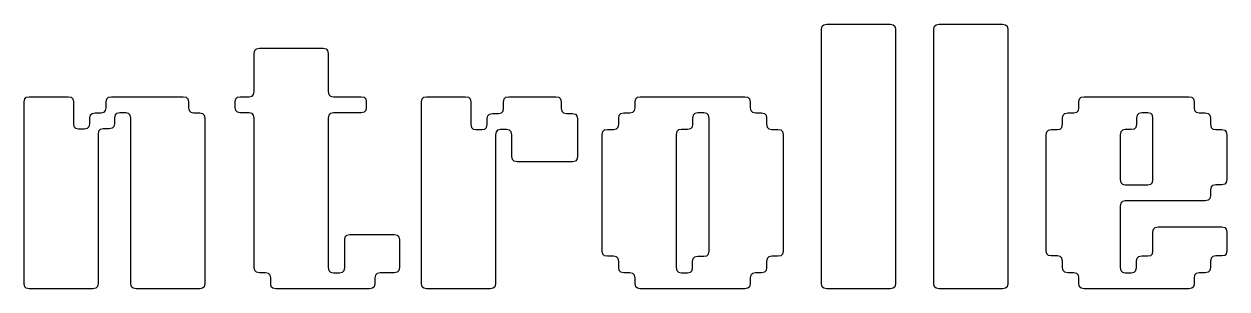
# Model space of a CAD drawing. Header units: millimetres. Extents: x 60 to 220, y -152 to -53.
# Drawn here: x 138.38 to 144.53, y -114.61 to -113.26 of the extents above; entities that cross this region are included whole.
import ezdxf

# ---------------------------------------------------------------- set-up
doc = ezdxf.new("R2010")
doc.units = ezdxf.units.MM
doc.layers.add('F.Silkscreen', color=41, linetype='CONTINUOUS', true_color=0xf2eda1)

msp = doc.modelspace()

# ---------------------------------------------------------------- linework, layer by layer
at = {"layer": 'F.Silkscreen', "linetype": 'CONTINUOUS'}
for p, q in [((142.45927, -113.269025), (142.467637, -113.260659)), ((142.467637, -113.260659), (142.482716, -113.257543)), ((142.482716, -113.257543), (142.807314, -113.257543)), ((142.807314, -113.257543), (142.822393, -113.260659)), ((142.822393, -113.260659), (142.83076, -113.269025)), ((143.032752, -113.269025), (143.041119, -113.260659)), ((143.041119, -113.260659), (143.056198, -113.257543)), ((143.056198, -113.257543), (143.380797, -113.257543)), ((143.380797, -113.257543), (143.395875, -113.260659)), ((143.395875, -113.260659), (143.404242, -113.269025)), ((142.456154, -113.284104), (142.45927, -113.269025)), ((142.456154, -114.582438), (142.456154, -113.284104)), ((142.83076, -113.269025), (142.833876, -113.284104)), ((142.833876, -113.284104), (142.833876, -114.582438)), ((143.029636, -113.284104), (143.032752, -113.269025)), ((143.029636, -114.582438), (143.029636, -113.284104)), ((143.404242, -113.269025), (143.407358, -113.284104)), ((143.407358, -113.284104), (143.407358, -114.582438)), ((139.562797, -113.391961), (139.571167, -113.383578)), ((139.571167, -113.383578), (139.58624, -113.380458)), ((139.58624, -113.380458), (139.9109, -113.380458)), ((139.9109, -113.380458), (139.925973, -113.383578)), ((139.925973, -113.383578), (139.934342, -113.391961)), ((139.559678, -113.40708), (139.562797, -113.391961)), ((139.559678, -113.601498), (139.559678, -113.40708)), ((139.934342, -113.391961), (139.937461, -113.40708)), ((139.937461, -113.40708), (139.937461, -113.601498)), ((138.387256, -113.639623), (138.395626, -113.63124)), ((138.395626, -113.63124), (138.410699, -113.62812)), ((138.410699, -113.62812), (138.60939, -113.62812)), ((138.60939, -113.62812), (138.624522, -113.631198)), ((138.624522, -113.631198), (138.632863, -113.639417)), ((138.806896, -113.639417), (138.815238, -113.631198)), ((138.815238, -113.631198), (138.830369, -113.62812)), ((138.830369, -113.62812), (139.196978, -113.62812)), ((139.196978, -113.62812), (139.212109, -113.631198)), ((139.212109, -113.631198), (139.220451, -113.639417)), ((139.464851, -113.639567), (139.473229, -113.631231)), ((139.473229, -113.631231), (139.488359, -113.62812)), ((139.488359, -113.62812), (139.533117, -113.62812)), ((139.533117, -113.62812), (139.54819, -113.625)), ((139.54819, -113.625), (139.556559, -113.616617)), ((139.556559, -113.616617), (139.559678, -113.601498)), ((139.937461, -113.601498), (139.94058, -113.616617)), ((139.94058, -113.616617), (139.948949, -113.625)), ((139.948949, -113.625), (139.964022, -113.62812)), ((139.964022, -113.62812), (140.105317, -113.62812)), ((140.105317, -113.62812), (140.120407, -113.631228)), ((140.120407, -113.631228), (140.128768, -113.639562)), ((140.416426, -113.639623), (140.424795, -113.63124)), ((140.424795, -113.63124), (140.439868, -113.62812)), ((140.439868, -113.62812), (140.63856, -113.62812)), ((140.63856, -113.62812), (140.653633, -113.63124)), ((140.653633, -113.63124), (140.662003, -113.639623)), ((140.836126, -113.639829), (140.844523, -113.631281)), ((140.844523, -113.631281), (140.859539, -113.62812)), ((140.859539, -113.62812), (141.10024, -113.62812)), ((141.10024, -113.62812), (141.115256, -113.631281)), ((141.115256, -113.631281), (141.123653, -113.639829)), ((141.50749, -113.639417), (141.515831, -113.631198)), ((141.515831, -113.631198), (141.530962, -113.62812)), ((141.530962, -113.62812), (142.065427, -113.62812)), ((142.065427, -113.62812), (142.080558, -113.631198)), ((142.080558, -113.631198), (142.0889, -113.639417)), ((143.774067, -113.639422), (143.782425, -113.631201)), ((143.782425, -113.631201), (143.797597, -113.62812)), ((143.797597, -113.62812), (144.332, -113.62812)), ((144.332, -113.62812), (144.347132, -113.631198)), ((144.347132, -113.631198), (144.355473, -113.639417)), ((138.384137, -113.654743), (138.387256, -113.639623)), ((138.384137, -114.582377), (138.384137, -113.654743)), ((138.632863, -113.639417), (138.635952, -113.654132)), ((138.635952, -113.654132), (138.635952, -113.76624)), ((138.800719, -113.698889), (138.803808, -113.684174)), ((138.803808, -113.654132), (138.806896, -113.639417)), ((138.803808, -113.684174), (138.803808, -113.654132)), ((139.220451, -113.639417), (139.223539, -113.654132)), ((139.223539, -113.654132), (139.223539, -113.684174)), ((139.223539, -113.684174), (139.226632, -113.698884)), ((139.461737, -113.65456), (139.464851, -113.639567)), ((139.461737, -113.683747), (139.461737, -113.65456)), ((139.464851, -113.698739), (139.461737, -113.683747)), ((140.128768, -113.639562), (140.131878, -113.65456)), ((140.131878, -113.683747), (140.128768, -113.698745)), ((140.131878, -113.65456), (140.131878, -113.683747)), ((140.413307, -113.654743), (140.416426, -113.639623)), ((140.413307, -114.582377), (140.413307, -113.654743)), ((140.662003, -113.639623), (140.665121, -113.654743)), ((140.665121, -113.654743), (140.665121, -113.769537)), ((140.829829, -113.702385), (140.832977, -113.686861)), ((140.832977, -113.655353), (140.836126, -113.639829)), ((140.832977, -113.686861), (140.832977, -113.655353)), ((141.123653, -113.639829), (141.126801, -113.655353)), ((141.126801, -113.655353), (141.126801, -113.686861)), ((141.126801, -113.686861), (141.12995, -113.702385)), ((141.501312, -113.698889), (141.504401, -113.684174)), ((141.504401, -113.654132), (141.50749, -113.639417)), ((141.504401, -113.684174), (141.504401, -113.654132)), ((142.0889, -113.639417), (142.091988, -113.654132)), ((142.091988, -113.654132), (142.091988, -113.684174)), ((142.091988, -113.684174), (142.095081, -113.698884)), ((143.767886, -113.698889), (143.770975, -113.684174)), ((143.770975, -113.654132), (143.774067, -113.639422)), ((143.770975, -113.684174), (143.770975, -113.654132)), ((144.355473, -113.639417), (144.358562, -113.654132)), ((144.358562, -113.654132), (144.358562, -113.684174)), ((144.358562, -113.684174), (144.361654, -113.698884)), ((138.71991, -113.736198), (138.722999, -113.721482)), ((138.71991, -113.76624), (138.71991, -113.736198)), ((138.722999, -113.721482), (138.731341, -113.713264)), ((138.731341, -113.713264), (138.746472, -113.710186)), ((138.746472, -113.710186), (138.777246, -113.710186)), ((138.777246, -113.710186), (138.792378, -113.707108)), ((138.792378, -113.707108), (138.800719, -113.698889)), ((138.848906, -113.721482), (138.845818, -113.736198)), ((138.845818, -113.736198), (138.845818, -113.76624)), ((138.857248, -113.713264), (138.848906, -113.721482)), ((138.872379, -113.710186), (138.857248, -113.713264)), ((138.903215, -113.710186), (138.872379, -113.710186)), ((138.918282, -113.71331), (138.903215, -113.710186)), ((138.926654, -113.72171), (138.918282, -113.71331)), ((138.929776, -113.736869), (138.926654, -113.72171)), ((138.929776, -114.582316), (138.929776, -113.736869)), ((139.226632, -113.698884), (139.23499, -113.707105)), ((139.23499, -113.707105), (139.250162, -113.710186)), ((139.250162, -113.710186), (139.280936, -113.710186)), ((139.280936, -113.710186), (139.296003, -113.71331)), ((139.296003, -113.71331), (139.304376, -113.72171)), ((139.304376, -113.72171), (139.307498, -113.736869)), ((139.307498, -113.736869), (139.307498, -114.582316)), ((139.473229, -113.707075), (139.464851, -113.698739)), ((139.488359, -113.710186), (139.473229, -113.707075)), ((139.533117, -113.710186), (139.488359, -113.710186)), ((139.548184, -113.71331), (139.533117, -113.710186)), ((139.556556, -113.72171), (139.548184, -113.71331)), ((139.559678, -113.736869), (139.556556, -113.72171)), ((139.559678, -114.50025), (139.559678, -113.736869)), ((139.940583, -113.72171), (139.937461, -113.736869)), ((139.937461, -113.736869), (139.937461, -114.50025)), ((139.948955, -113.71331), (139.940583, -113.72171)), ((139.964022, -113.710186), (139.948955, -113.71331)), ((140.105317, -113.710186), (139.964022, -113.710186)), ((140.120407, -113.707078), (140.105317, -113.710186)), ((140.128768, -113.698745), (140.120407, -113.707078)), ((140.74908, -113.740106), (140.752169, -113.72539)), ((140.74908, -113.770147), (140.74908, -113.740106)), ((140.752169, -113.72539), (140.76051, -113.717172)), ((140.76051, -113.717172), (140.775641, -113.714094)), ((140.775641, -113.714094), (140.806416, -113.714094)), ((140.806416, -113.714094), (140.821432, -113.710932)), ((140.821432, -113.710932), (140.829829, -113.702385)), ((141.12995, -113.702385), (141.138347, -113.710932)), ((141.138347, -113.710932), (141.153363, -113.714094)), ((141.153363, -113.714094), (141.184199, -113.714094)), ((141.184199, -113.714094), (141.199277, -113.71721)), ((141.199277, -113.71721), (141.207644, -113.725576)), ((141.207644, -113.725576), (141.21076, -113.740655)), ((141.21076, -113.740655), (141.21076, -113.933729)), ((141.420504, -113.73693), (141.423628, -113.72173)), ((141.420504, -113.767949), (141.420504, -113.73693)), ((141.423628, -113.72173), (141.432003, -113.713314)), ((141.432003, -113.713314), (141.447065, -113.710186)), ((141.447065, -113.710186), (141.47784, -113.710186)), ((141.47784, -113.710186), (141.492971, -113.707108)), ((141.492971, -113.707108), (141.501312, -113.698889)), ((141.80135, -113.72173), (141.798225, -113.73693)), ((141.798225, -113.73693), (141.798225, -113.767949)), ((141.809725, -113.713314), (141.80135, -113.72173)), ((141.824786, -113.710186), (141.809725, -113.713314)), ((141.855622, -113.710186), (141.824786, -113.710186)), ((141.870684, -113.713314), (141.855622, -113.710186)), ((141.879059, -113.72173), (141.870684, -113.713314)), ((141.882184, -113.73693), (141.879059, -113.72173)), ((141.882184, -114.415681), (141.882184, -113.73693)), ((142.095081, -113.698884), (142.103439, -113.707105)), ((142.103439, -113.707105), (142.118611, -113.710186)), ((142.118611, -113.710186), (142.149385, -113.710186)), ((142.149385, -113.710186), (142.164447, -113.713314)), ((142.164447, -113.713314), (142.172822, -113.72173)), ((142.172822, -113.72173), (142.175947, -113.73693)), ((142.175947, -113.73693), (142.175947, -113.767949)), ((143.687077, -113.737419), (143.690226, -113.721895)), ((143.687077, -113.768926), (143.687077, -113.737419)), ((143.690226, -113.721895), (143.698623, -113.713347)), ((143.698623, -113.713347), (143.713639, -113.710186)), ((143.713639, -113.710186), (143.744413, -113.710186)), ((143.744413, -113.710186), (143.759544, -113.707108)), ((143.759544, -113.707108), (143.767886, -113.698889)), ((144.067947, -113.721895), (144.064799, -113.737419)), ((144.064799, -113.737419), (144.064799, -113.768926)), ((144.076344, -113.713347), (144.067947, -113.721895)), ((144.09136, -113.710186), (144.076344, -113.713347)), ((144.122196, -113.710186), (144.09136, -113.710186)), ((144.137246, -113.713322), (144.122196, -113.710186)), ((144.145626, -113.721771), (144.137246, -113.713322)), ((144.148757, -113.737053), (144.145626, -113.721771)), ((144.148757, -114.05066), (144.148757, -113.737053)), ((144.361654, -113.698884), (144.370012, -113.707105)), ((144.370012, -113.707105), (144.385184, -113.710186)), ((144.385184, -113.710186), (144.415959, -113.710186)), ((144.415959, -113.710186), (144.430975, -113.713347)), ((144.430975, -113.713347), (144.439372, -113.721895)), ((144.439372, -113.721895), (144.44252, -113.737419)), ((144.44252, -113.737419), (144.44252, -113.768926)), ((138.635952, -113.76624), (138.63904, -113.780955)), ((138.63904, -113.780955), (138.647382, -113.789173)), ((138.647382, -113.789173), (138.662513, -113.792251)), ((138.662513, -113.792251), (138.693349, -113.792251)), ((138.693349, -113.792251), (138.70848, -113.789173)), ((138.70848, -113.789173), (138.716822, -113.780955)), ((138.716822, -113.780955), (138.71991, -113.76624)), ((138.764984, -113.803796), (138.761859, -113.818996)), ((138.773359, -113.79538), (138.764984, -113.803796)), ((138.78842, -113.792251), (138.773359, -113.79538)), ((138.819256, -113.792251), (138.78842, -113.792251)), ((138.834387, -113.789173), (138.819256, -113.792251)), ((138.842729, -113.780955), (138.834387, -113.789173)), ((138.845818, -113.76624), (138.842729, -113.780955)), ((140.665121, -113.769537), (140.66824, -113.784656)), ((140.66824, -113.784656), (140.67661, -113.793039)), ((140.67661, -113.793039), (140.691683, -113.796159)), ((140.691683, -113.796159), (140.722519, -113.796159)), ((140.722519, -113.796159), (140.73765, -113.793081)), ((140.73765, -113.793081), (140.745991, -113.784863)), ((140.745991, -113.784863), (140.74908, -113.770147)), ((140.794147, -113.807663), (140.791029, -113.822782)), ((140.802517, -113.799279), (140.794147, -113.807663)), ((140.81759, -113.796159), (140.802517, -113.799279)), ((140.848426, -113.796159), (140.81759, -113.796159)), ((140.863476, -113.799296), (140.848426, -113.796159)), ((140.871856, -113.807745), (140.863476, -113.799296)), ((140.874987, -113.823026), (140.871856, -113.807745)), ((141.336545, -113.821438), (141.33967, -113.806238)), ((141.33967, -113.806238), (141.348045, -113.797822)), ((141.348045, -113.797822), (141.363106, -113.794694)), ((141.363106, -113.794694), (141.393881, -113.794694)), ((141.393881, -113.794694), (141.408983, -113.791563)), ((141.408983, -113.791563), (141.417374, -113.783144)), ((141.417374, -113.783144), (141.420504, -113.767949)), ((141.717391, -113.806238), (141.714267, -113.821438)), ((141.725766, -113.797822), (141.717391, -113.806238)), ((141.740828, -113.794694), (141.725766, -113.797822)), ((141.771664, -113.794694), (141.740828, -113.794694)), ((141.786725, -113.791566), (141.771664, -113.794694)), ((141.7951, -113.783149), (141.786725, -113.791566)), ((141.798225, -113.767949), (141.7951, -113.783149)), ((142.175947, -113.767949), (142.179071, -113.783149)), ((142.179071, -113.783149), (142.187446, -113.791566)), ((142.187446, -113.791566), (142.202508, -113.794694)), ((142.202508, -113.794694), (142.233283, -113.794694)), ((142.233283, -113.794694), (142.248385, -113.797825)), ((142.248385, -113.797825), (142.256776, -113.806244)), ((142.256776, -113.806244), (142.259905, -113.821438)), ((143.603119, -113.822782), (143.606238, -113.807663)), ((143.606238, -113.807663), (143.614607, -113.799279)), ((143.614607, -113.799279), (143.62968, -113.796159)), ((143.62968, -113.796159), (143.660455, -113.796159)), ((143.660455, -113.796159), (143.675511, -113.792995)), ((143.675511, -113.792995), (143.683924, -113.784445)), ((143.683924, -113.784445), (143.687077, -113.768926)), ((143.983962, -113.807683), (143.98084, -113.822843)), ((143.992334, -113.799283), (143.983962, -113.807683)), ((144.007402, -113.796159), (143.992334, -113.799283)), ((144.038237, -113.796159), (144.007402, -113.796159)), ((144.053253, -113.792998), (144.038237, -113.796159)), ((144.06165, -113.78445), (144.053253, -113.792998)), ((144.064799, -113.768926), (144.06165, -113.78445)), ((144.44252, -113.768926), (144.445669, -113.78445)), ((144.445669, -113.78445), (144.454066, -113.792998)), ((144.454066, -113.792998), (144.469082, -113.796159)), ((144.469082, -113.796159), (144.499856, -113.796159)), ((144.499856, -113.796159), (144.514958, -113.799291)), ((144.514958, -113.799291), (144.52335, -113.80771)), ((144.52335, -113.80771), (144.526479, -113.822904)), ((138.761859, -113.818996), (138.761859, -114.582255)), ((140.791029, -113.822782), (140.791029, -114.582377)), ((140.874987, -113.933424), (140.874987, -113.823026)), ((141.336545, -114.415681), (141.336545, -113.821438)), ((141.714267, -113.821438), (141.714267, -114.500189)), ((142.259905, -113.821438), (142.259905, -114.415681)), ((143.603119, -113.822843), (143.603119, -113.822782)), ((143.603119, -114.414338), (143.603119, -113.822843)), ((143.98084, -113.822843), (143.98084, -114.05066)), ((144.526479, -113.822904), (144.526479, -114.050782)), ((140.878118, -113.948705), (140.874987, -113.933424)), ((141.21076, -113.933729), (141.207644, -113.948808)), ((140.886498, -113.957154), (140.878118, -113.948705)), ((140.901549, -113.96029), (140.886498, -113.957154)), ((141.184199, -113.96029), (140.901549, -113.96029)), ((141.199277, -113.957175), (141.184199, -113.96029)), ((141.207644, -113.948808), (141.199277, -113.957175)), ((143.98084, -114.05066), (143.983962, -114.06582)), ((144.145626, -114.065941), (144.148757, -114.05066)), ((144.526479, -114.050782), (144.52335, -114.065977)), ((143.983962, -114.06582), (143.992334, -114.07422)), ((143.992334, -114.07422), (144.007402, -114.077344)), ((144.007402, -114.077344), (144.122196, -114.077527)), ((144.122196, -114.077527), (144.137246, -114.07439)), ((144.137246, -114.07439), (144.145626, -114.065941)), ((144.445609, -114.088824), (144.44252, -114.103539)), ((144.44252, -114.103539), (144.44252, -114.133581)), ((144.45395, -114.080605), (144.445609, -114.088824)), ((144.469082, -114.077527), (144.45395, -114.080605)), ((144.499856, -114.077527), (144.469082, -114.077527)), ((144.514958, -114.074396), (144.499856, -114.077527)), ((144.52335, -114.065977), (144.514958, -114.074396)), ((143.983971, -114.171178), (143.98084, -114.186459)), ((143.992352, -114.162729), (143.983971, -114.171178)), ((144.007402, -114.159593), (143.992352, -114.162729)), ((144.415959, -114.159593), (144.007402, -114.159593)), ((144.43109, -114.156514), (144.415959, -114.159593)), ((144.439432, -114.148296), (144.43109, -114.156514)), ((144.44252, -114.133581), (144.439432, -114.148296)), ((143.98084, -114.186459), (143.98084, -114.500067)), ((144.148757, -114.318839), (144.151864, -114.303881)), ((144.151864, -114.303881), (144.160222, -114.295564)), ((144.160222, -114.295564), (144.175319, -114.292461)), ((144.175319, -114.292461), (144.499856, -114.292461)), ((144.499856, -114.292461), (144.514993, -114.295567)), ((144.514993, -114.295567), (144.523368, -114.303887)), ((144.523368, -114.303887), (144.526479, -114.318839)), ((140.021358, -114.35804), (140.024471, -114.343002)), ((140.021358, -114.500434), (140.021358, -114.35804)), ((140.024471, -114.343002), (140.032835, -114.334651)), ((140.032835, -114.334651), (140.04792, -114.33154)), ((140.04792, -114.33154), (140.274577, -114.33154)), ((140.274577, -114.33154), (140.289702, -114.334654)), ((140.289702, -114.334654), (140.298083, -114.343007)), ((140.298083, -114.343007), (140.3012, -114.35804)), ((140.3012, -114.35804), (140.3012, -114.500434)), ((144.148757, -114.414582), (144.148757, -114.318839)), ((144.526479, -114.318839), (144.526479, -114.414582)), ((141.33967, -114.430881), (141.336545, -114.415681)), ((141.348045, -114.439298), (141.33967, -114.430881)), ((141.870684, -114.439298), (141.879059, -114.430881)), ((141.879059, -114.430881), (141.882184, -114.415681)), ((142.256776, -114.430876), (142.248385, -114.439295)), ((142.259905, -114.415681), (142.256776, -114.430876)), ((143.606238, -114.429457), (143.603119, -114.414338)), ((143.614607, -114.43784), (143.606238, -114.429457)), ((144.137292, -114.437857), (144.14565, -114.42954)), ((144.14565, -114.42954), (144.148757, -114.414582)), ((144.523368, -114.429534), (144.514993, -114.437854)), ((144.526479, -114.414582), (144.523368, -114.429534)), ((141.363106, -114.442426), (141.348045, -114.439298)), ((141.393881, -114.442426), (141.363106, -114.442426)), ((141.408983, -114.445557), (141.393881, -114.442426)), ((141.417374, -114.453976), (141.408983, -114.445557)), ((141.420504, -114.46917), (141.417374, -114.453976)), ((141.420504, -114.500189), (141.420504, -114.46917)), ((141.798225, -114.46917), (141.80135, -114.45397)), ((141.798225, -114.500189), (141.798225, -114.46917)), ((141.80135, -114.45397), (141.809725, -114.445554)), ((141.809725, -114.445554), (141.824786, -114.442426)), ((141.824786, -114.442426), (141.855622, -114.442426)), ((141.855622, -114.442426), (141.870684, -114.439298)), ((142.179071, -114.45397), (142.175947, -114.46917)), ((142.175947, -114.46917), (142.175947, -114.500189)), ((142.187446, -114.445554), (142.179071, -114.45397)), ((142.202508, -114.442426), (142.187446, -114.445554)), ((142.233283, -114.442426), (142.202508, -114.442426)), ((142.248385, -114.439295), (142.233283, -114.442426)), ((143.62968, -114.44096), (143.614607, -114.43784)), ((143.660455, -114.44096), (143.62968, -114.44096)), ((143.675511, -114.444125), (143.660455, -114.44096)), ((143.683924, -114.452675), (143.675511, -114.444125)), ((143.687077, -114.468193), (143.683924, -114.452675)), ((143.687077, -114.499701), (143.687077, -114.468193)), ((144.064799, -114.468193), (144.067947, -114.452669)), ((144.064799, -114.499701), (144.064799, -114.468193)), ((144.067947, -114.452669), (144.076344, -114.444122)), ((144.076344, -114.444122), (144.09136, -114.44096)), ((144.09136, -114.44096), (144.122196, -114.44096)), ((144.122196, -114.44096), (144.137292, -114.437857)), ((144.445669, -114.452669), (144.44252, -114.468193)), ((144.44252, -114.468193), (144.44252, -114.499701)), ((144.454066, -114.444122), (144.445669, -114.452669)), ((144.469082, -114.44096), (144.454066, -114.444122)), ((144.499856, -114.44096), (144.469082, -114.44096)), ((144.514993, -114.437854), (144.499856, -114.44096)), ((139.5628, -114.51541), (139.559678, -114.50025)), ((139.571172, -114.52381), (139.5628, -114.51541)), ((139.58624, -114.526934), (139.571172, -114.52381)), ((139.617014, -114.526934), (139.58624, -114.526934)), ((139.632186, -114.530015), (139.617014, -114.526934)), ((139.640544, -114.538236), (139.632186, -114.530015)), ((139.643637, -114.552946), (139.640544, -114.538236)), ((139.643637, -114.582988), (139.643637, -114.552946)), ((139.937461, -114.50025), (139.940583, -114.51541)), ((139.940583, -114.51541), (139.948955, -114.52381)), ((139.948955, -114.52381), (139.964022, -114.526934)), ((139.964022, -114.526934), (139.994797, -114.526934)), ((139.994797, -114.526934), (140.009882, -114.523822)), ((140.009882, -114.523822), (140.018246, -114.515472)), ((140.018246, -114.515472), (140.021358, -114.500434)), ((140.178381, -114.53823), (140.175292, -114.552946)), ((140.175292, -114.552946), (140.175292, -114.582988)), ((140.186723, -114.530012), (140.178381, -114.53823)), ((140.201854, -114.526934), (140.186723, -114.530012)), ((140.274577, -114.526934), (140.201854, -114.526934)), ((140.289702, -114.523819), (140.274577, -114.526934)), ((140.298083, -114.515466), (140.289702, -114.523819)), ((140.3012, -114.500434), (140.298083, -114.515466)), ((141.423628, -114.515389), (141.420504, -114.500189)), ((141.432003, -114.523806), (141.423628, -114.515389)), ((141.447065, -114.526934), (141.432003, -114.523806)), ((141.47784, -114.526934), (141.447065, -114.526934)), ((141.492971, -114.530012), (141.47784, -114.526934)), ((141.501312, -114.53823), (141.492971, -114.530012)), ((141.504401, -114.552946), (141.501312, -114.53823)), ((141.504401, -114.582988), (141.504401, -114.552946)), ((141.714267, -114.500189), (141.717391, -114.515389)), ((141.717391, -114.515389), (141.725766, -114.523806)), ((141.725766, -114.523806), (141.740828, -114.526934)), ((141.740828, -114.526934), (141.771664, -114.526934)), ((141.771664, -114.526934), (141.786725, -114.523806)), ((141.786725, -114.523806), (141.7951, -114.515389)), ((141.7951, -114.515389), (141.798225, -114.500189)), ((142.095081, -114.538236), (142.091988, -114.552946)), ((142.091988, -114.552946), (142.091988, -114.582988)), ((142.103439, -114.530015), (142.095081, -114.538236)), ((142.118611, -114.526934), (142.103439, -114.530015)), ((142.149385, -114.526934), (142.118611, -114.526934)), ((142.164447, -114.523806), (142.149385, -114.526934)), ((142.172822, -114.515389), (142.164447, -114.523806)), ((142.175947, -114.500189), (142.172822, -114.515389)), ((143.690226, -114.515225), (143.687077, -114.499701)), ((143.698623, -114.523773), (143.690226, -114.515225)), ((143.713639, -114.526934), (143.698623, -114.523773)), ((143.744413, -114.526934), (143.713639, -114.526934)), ((143.759544, -114.530012), (143.744413, -114.526934)), ((143.767886, -114.53823), (143.759544, -114.530012)), ((143.770975, -114.552946), (143.767886, -114.53823)), ((143.770975, -114.582988), (143.770975, -114.552946)), ((143.98084, -114.500067), (143.983971, -114.515348)), ((143.983971, -114.515348), (143.992352, -114.523797)), ((143.992352, -114.523797), (144.007402, -114.526934)), ((144.007402, -114.526934), (144.038237, -114.526934)), ((144.038237, -114.526934), (144.053253, -114.523773)), ((144.053253, -114.523773), (144.06165, -114.515225)), ((144.06165, -114.515225), (144.064799, -114.499701)), ((144.361654, -114.538236), (144.358562, -114.552946)), ((144.358562, -114.552946), (144.358562, -114.582988)), ((144.370012, -114.530015), (144.361654, -114.538236)), ((144.385184, -114.526934), (144.370012, -114.530015)), ((144.415959, -114.526934), (144.385184, -114.526934)), ((144.430975, -114.523773), (144.415959, -114.526934)), ((144.439372, -114.515225), (144.430975, -114.523773)), ((144.44252, -114.499701), (144.439372, -114.515225)), ((138.387256, -114.597496), (138.384137, -114.582377)), ((138.395626, -114.605879), (138.387256, -114.597496)), ((138.410699, -114.609), (138.395626, -114.605879)), ((138.735298, -114.609), (138.410699, -114.609)), ((138.750359, -114.605871), (138.735298, -114.609)), ((138.758734, -114.597455), (138.750359, -114.605871)), ((138.761859, -114.582255), (138.758734, -114.597455)), ((138.932898, -114.597476), (138.929776, -114.582316)), ((138.94127, -114.605875), (138.932898, -114.597476)), ((138.956337, -114.609), (138.94127, -114.605875)), ((139.280936, -114.609), (138.956337, -114.609)), ((139.296003, -114.605875), (139.280936, -114.609)), ((139.304376, -114.597476), (139.296003, -114.605875)), ((139.307498, -114.582316), (139.304376, -114.597476)), ((139.646725, -114.597703), (139.643637, -114.582988)), ((139.655067, -114.605921), (139.646725, -114.597703)), ((139.670198, -114.609), (139.655067, -114.605921)), ((140.148731, -114.609), (139.670198, -114.609)), ((140.163862, -114.605921), (140.148731, -114.609)), ((140.172204, -114.597703), (140.163862, -114.605921)), ((140.175292, -114.582988), (140.172204, -114.597703)), ((140.416426, -114.597496), (140.413307, -114.582377)), ((140.424795, -114.605879), (140.416426, -114.597496)), ((140.439868, -114.609), (140.424795, -114.605879)), ((140.764467, -114.609), (140.439868, -114.609)), ((140.77954, -114.605879), (140.764467, -114.609)), ((140.78791, -114.597496), (140.77954, -114.605879)), ((140.791029, -114.582377), (140.78791, -114.597496)), ((141.50749, -114.597703), (141.504401, -114.582988)), ((141.515831, -114.605921), (141.50749, -114.597703)), ((141.530962, -114.609), (141.515831, -114.605921)), ((142.065427, -114.609), (141.530962, -114.609)), ((142.080558, -114.605921), (142.065427, -114.609)), ((142.0889, -114.597703), (142.080558, -114.605921)), ((142.091988, -114.582988), (142.0889, -114.597703)), ((142.45927, -114.597517), (142.456154, -114.582438)), ((142.467637, -114.605884), (142.45927, -114.597517)), ((142.482716, -114.609), (142.467637, -114.605884)), ((142.807314, -114.609), (142.482716, -114.609)), ((142.822393, -114.605884), (142.807314, -114.609)), ((142.83076, -114.597517), (142.822393, -114.605884)), ((142.833876, -114.582438), (142.83076, -114.597517)), ((143.032752, -114.597517), (143.029636, -114.582438)), ((143.041119, -114.605884), (143.032752, -114.597517)), ((143.056198, -114.609), (143.041119, -114.605884)), ((143.380797, -114.609), (143.056198, -114.609)), ((143.395875, -114.605884), (143.380797, -114.609)), ((143.404242, -114.597517), (143.395875, -114.605884)), ((143.407358, -114.582438), (143.404242, -114.597517)), ((143.774067, -114.597697), (143.770975, -114.582988)), ((143.782425, -114.605918), (143.774067, -114.597697)), ((143.797597, -114.609), (143.782425, -114.605918)), ((144.332, -114.609), (143.797597, -114.609)), ((144.347132, -114.605921), (144.332, -114.609)), ((144.355473, -114.597703), (144.347132, -114.605921)), ((144.358562, -114.582988), (144.355473, -114.597703))]:
    msp.add_line(p, q, dxfattribs=at)

doc.saveas('drawing.dxf')
